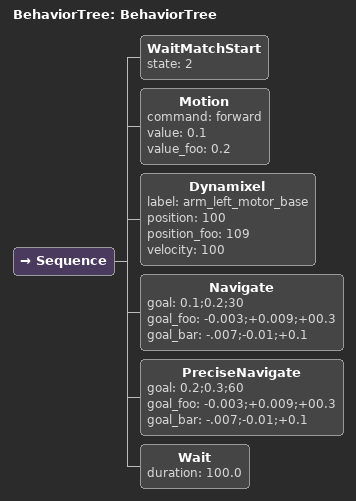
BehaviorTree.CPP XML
<root main_tree_to_execute="BehaviorTree">
    <BehaviorTree ID="BehaviorTree">
        <Sequence>
            <WaitMatchStart state="2" />
            <Motion command="forward" value="0.1" value_foo="0.2" />
            <Dynamixel label="arm_left_motor_base" position="100" position_foo="109" velocity="100"/>
            <Navigate goal="0.1;0.2;30" goal_foo="-0.003;+0.009;+00.3" goal_bar="-.007;-0.01;+0.1" />
            <PreciseNavigate goal="0.2;0.3;60" goal_foo="-0.003;+0.009;+00.3" goal_bar="-.007;-0.01;+0.1" />
            <Wait duration="100.0" />
        </Sequence>
    </BehaviorTree>
</root>
